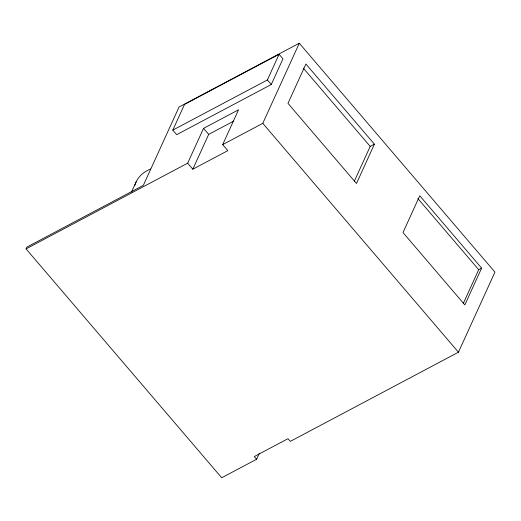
<?xml version="1.0" encoding="UTF-8"?>
<svg xmlns="http://www.w3.org/2000/svg" width="521" height="521" viewBox="0 0 521 521"><rect width="100%" height="100%" fill="white"/><g stroke="black" fill="none" stroke-linecap="round" stroke-linejoin="round"><path stroke-width="0.78" d="M26.05 248.895L26.858 247.123L143.36 185.339L179.061 106.994L299.295 43.23L494.95 272.105L458.441 352.216L290.301 441.385L287.996 438.689L254.287 456.565L256.592 459.262L221.705 477.77L26.05 248.895L187.671 163.177L203.542 128.355L238.546 109.788L222.675 144.617L227.827 150.634L192.816 169.201L187.671 163.177M131.487 192.08L136.157 181.829M172.803 130.12L184.506 104.441L279.08 54.282L282.968 58.834L271.265 84.513L176.691 134.672L172.803 130.12L267.377 79.967L279.08 54.282M192.816 169.201L208.687 134.379L233.695 121.119M222.675 144.617L262.786 123.34L299.295 43.23M354.26 181.36L370.197 146.401L374.41 144.161L305.912 64.024L287.983 103.36L356.488 183.496L374.41 144.161M256.592 459.262L259.256 453.42M463.273 303.522L478.695 269.676L481.619 268.126L419.757 195.766L402.993 232.555L464.849 304.915L481.619 268.126M417.894 198.547L478.695 269.676M303.274 68.114L370.197 146.401M267.377 79.967L271.265 84.513M262.786 123.34L458.441 352.216M203.542 128.355L208.687 134.379M134.77 185.476A38.241 29.762 24.5 0 1 150.777 169.006"/></g></svg>
